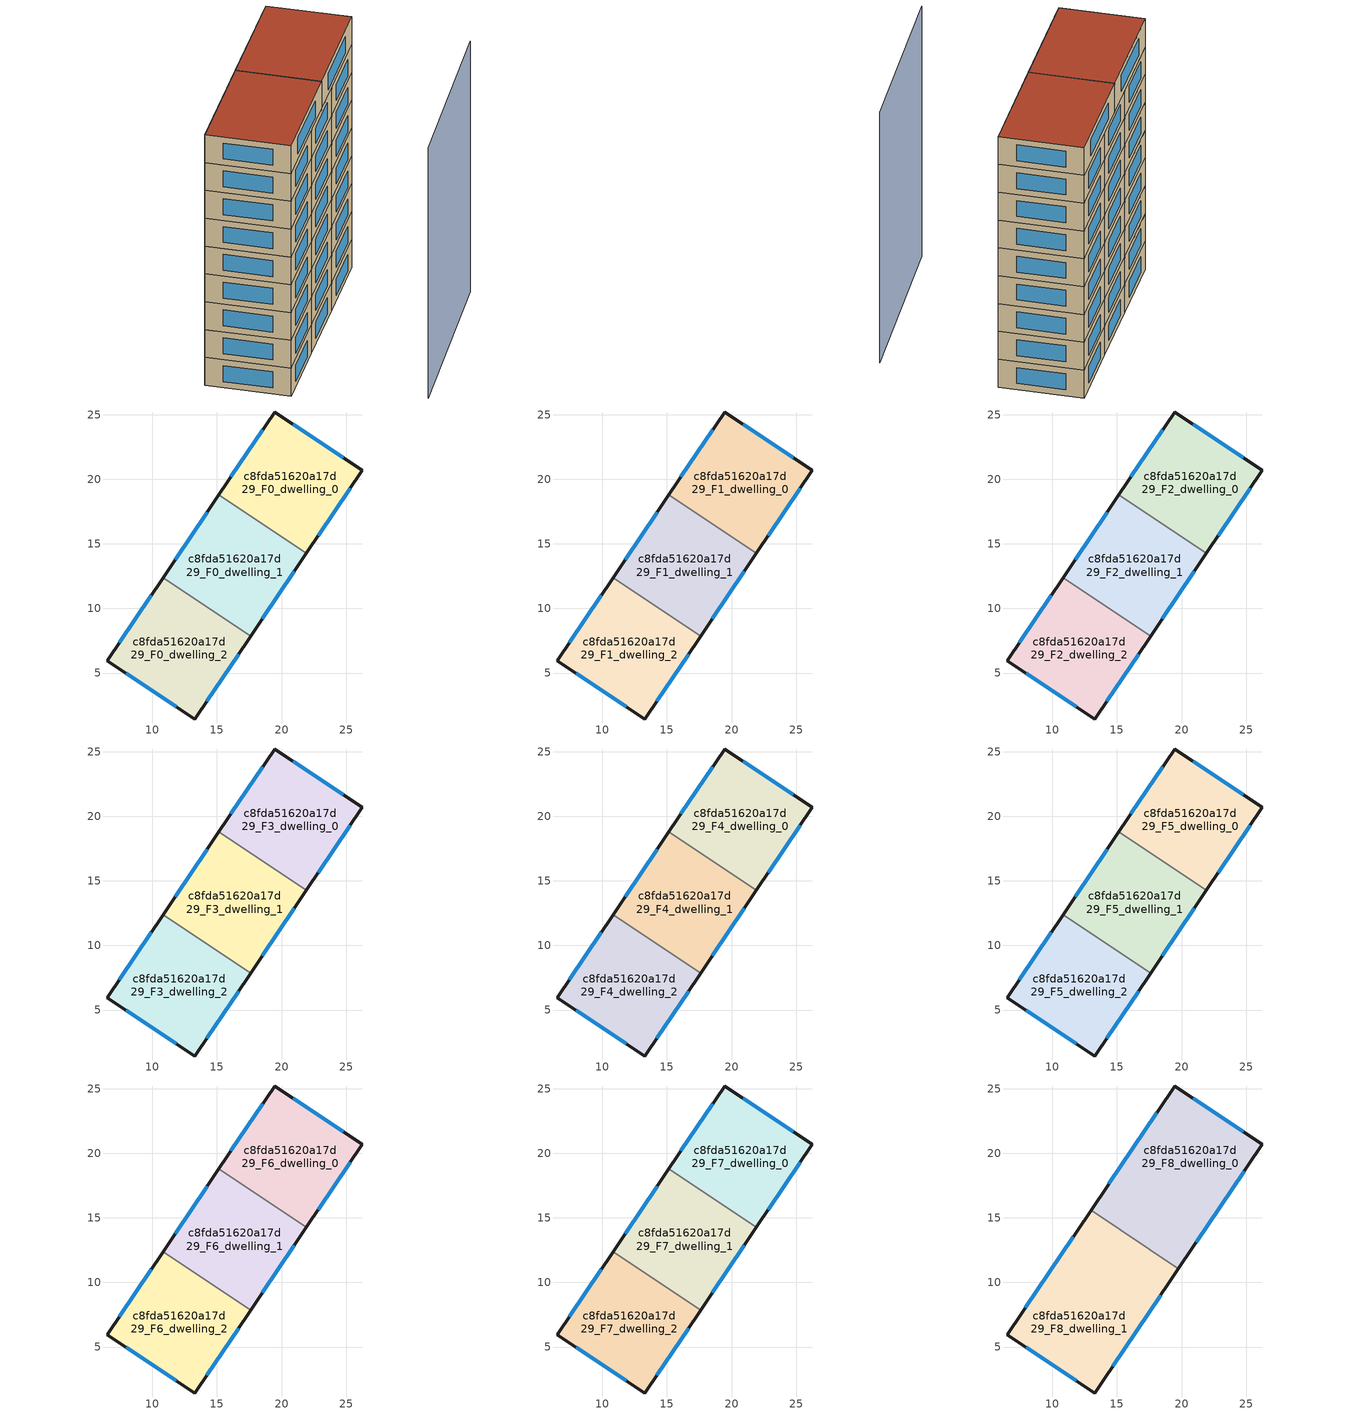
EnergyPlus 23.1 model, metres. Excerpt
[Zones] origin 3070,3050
c8fda51620a17d29_F0_dwelling_0
 floor ground (EU_floor_Construction): 26.25,20.69 21.92,14.26 15.16,18.81 19.47,25.21 z0
 wall outside (EU_wall_Construction): 21.92,14.26 26.25,20.69 19.47,25.21 15.16,18.81 z0:3
 wall to c8fda51620a17d29_F0_dwelling_1 (EU_wall_Construction): 15.16,18.81 21.92,14.26 z0:3
 window (EU_Window_Construction): 18.54,23.84 16.08,20.18 / 24.79,21.66 20.92,24.24 / 22.85,15.64 25.32,19.31 z0.64:2.36
c8fda51620a17d29_F0_dwelling_1
 floor ground (EU_floor_Construction): 21.92,14.26 17.6,7.84 10.84,12.39 15.16,18.81 z0
 wall outside (EU_wall_Construction): 17.6,7.84 21.92,14.26 / 15.16,18.81 10.84,12.39 z0:3
 wall to c8fda51620a17d29_F0_dwelling_2 (EU_wall_Construction): 10.84,12.39 17.6,7.84 z0:3
 window (EU_Window_Construction): 18.52,9.22 20.99,12.88 / 14.23,17.43 11.77,13.76 z0.64:2.36
c8fda51620a17d29_F0_dwelling_2
 floor ground (EU_floor_Construction): 17.6,7.84 13.29,1.44 6.51,5.96 10.84,12.39 z0
 wall outside (EU_wall_Construction): 10.84,12.39 6.51,5.96 13.29,1.44 17.6,7.84 z0:3
 window (EU_Window_Construction): 14.21,2.81 16.68,6.47 / 7.96,4.99 11.84,2.41 / 9.91,11.01 7.44,7.34 z0.64:2.36
c8fda51620a17d29_F1_dwelling_0
 floor to c8fda51620a17d29_F0_dwelling_0 (EU_floor_Construction): 26.25,20.69 21.92,14.26 15.16,18.81 19.47,25.21 z3
 wall outside (EU_wall_Construction): 21.92,14.26 26.25,20.69 19.47,25.21 15.16,18.81 z3:6
 wall to c8fda51620a17d29_F1_dwelling_1 (EU_wall_Construction): 15.16,18.81 21.92,14.26 z3:6
 window (EU_Window_Construction): 18.54,23.84 16.08,20.18 / 24.79,21.66 20.92,24.24 / 22.85,15.64 25.32,19.31 z3.64:5.36
c8fda51620a17d29_F1_dwelling_1
 floor to c8fda51620a17d29_F0_dwelling_1 (EU_floor_Construction): 21.92,14.26 17.6,7.84 10.84,12.39 15.16,18.81 z3
 wall outside (EU_wall_Construction): 17.6,7.84 21.92,14.26 / 15.16,18.81 10.84,12.39 z3:6
 wall to c8fda51620a17d29_F1_dwelling_2 (EU_wall_Construction): 10.84,12.39 17.6,7.84 z3:6
 window (EU_Window_Construction): 18.52,9.22 20.99,12.88 / 14.23,17.43 11.77,13.76 z3.64:5.36
c8fda51620a17d29_F1_dwelling_2
 floor to c8fda51620a17d29_F0_dwelling_2 (EU_floor_Construction): 17.6,7.84 13.29,1.44 6.51,5.96 10.84,12.39 z3
 wall outside (EU_wall_Construction): 10.84,12.39 6.51,5.96 13.29,1.44 17.6,7.84 z3:6
 window (EU_Window_Construction): 14.21,2.81 16.68,6.47 / 7.96,4.99 11.84,2.41 / 9.91,11.01 7.44,7.34 z3.64:5.36
c8fda51620a17d29_F2_dwelling_0
 floor to c8fda51620a17d29_F1_dwelling_0 (EU_floor_Construction): 26.25,20.69 21.92,14.26 15.16,18.81 19.47,25.21 z6
 wall outside (EU_wall_Construction): 21.92,14.26 26.25,20.69 19.47,25.21 15.16,18.81 z6:9
 wall to c8fda51620a17d29_F2_dwelling_1 (EU_wall_Construction): 15.16,18.81 21.92,14.26 z6:9
 window (EU_Window_Construction): 18.54,23.84 16.08,20.18 / 24.79,21.66 20.92,24.24 / 22.85,15.64 25.32,19.31 z6.64:8.36
c8fda51620a17d29_F2_dwelling_1
 floor to c8fda51620a17d29_F1_dwelling_1 (EU_floor_Construction): 21.92,14.26 17.6,7.84 10.84,12.39 15.16,18.81 z6
 wall outside (EU_wall_Construction): 17.6,7.84 21.92,14.26 / 15.16,18.81 10.84,12.39 z6:9
 wall to c8fda51620a17d29_F2_dwelling_2 (EU_wall_Construction): 10.84,12.39 17.6,7.84 z6:9
 window (EU_Window_Construction): 18.52,9.22 20.99,12.88 / 14.23,17.43 11.77,13.76 z6.64:8.36
c8fda51620a17d29_F2_dwelling_2
 floor to c8fda51620a17d29_F1_dwelling_2 (EU_floor_Construction): 17.6,7.84 13.29,1.44 6.51,5.96 10.84,12.39 z6
 wall outside (EU_wall_Construction): 10.84,12.39 6.51,5.96 13.29,1.44 17.6,7.84 z6:9
 window (EU_Window_Construction): 14.21,2.81 16.68,6.47 / 7.96,4.99 11.84,2.41 / 9.91,11.01 7.44,7.34 z6.64:8.36
c8fda51620a17d29_F3_dwelling_0
 floor to c8fda51620a17d29_F2_dwelling_0 (EU_floor_Construction): 26.25,20.69 21.92,14.26 15.16,18.81 19.47,25.21 z9
 wall outside (EU_wall_Construction): 21.92,14.26 26.25,20.69 19.47,25.21 15.16,18.81 z9:12
 wall to c8fda51620a17d29_F3_dwelling_1 (EU_wall_Construction): 15.16,18.81 21.92,14.26 z9:12
 window (EU_Window_Construction): 18.54,23.84 16.08,20.18 / 24.79,21.66 20.92,24.24 / 22.85,15.64 25.32,19.31 z9.64:11.36
c8fda51620a17d29_F3_dwelling_1
 floor to c8fda51620a17d29_F2_dwelling_1 (EU_floor_Construction): 21.92,14.26 17.6,7.84 10.84,12.39 15.16,18.81 z9
 wall outside (EU_wall_Construction): 17.6,7.84 21.92,14.26 / 15.16,18.81 10.84,12.39 z9:12
 wall to c8fda51620a17d29_F3_dwelling_2 (EU_wall_Construction): 10.84,12.39 17.6,7.84 z9:12
 window (EU_Window_Construction): 18.52,9.22 20.99,12.88 / 14.23,17.43 11.77,13.76 z9.64:11.36
c8fda51620a17d29_F3_dwelling_2
 floor to c8fda51620a17d29_F2_dwelling_2 (EU_floor_Construction): 17.6,7.84 13.29,1.44 6.51,5.96 10.84,12.39 z9
 wall outside (EU_wall_Construction): 10.84,12.39 6.51,5.96 13.29,1.44 17.6,7.84 z9:12
 window (EU_Window_Construction): 14.21,2.81 16.68,6.47 / 7.96,4.99 11.84,2.41 / 9.91,11.01 7.44,7.34 z9.64:11.36
c8fda51620a17d29_F4_dwelling_0
 floor to c8fda51620a17d29_F3_dwelling_0 (EU_floor_Construction): 26.25,20.69 21.92,14.26 15.16,18.81 19.47,25.21 z12
 wall outside (EU_wall_Construction): 21.92,14.26 26.25,20.69 19.47,25.21 15.16,18.81 z12:15
 wall to c8fda51620a17d29_F4_dwelling_1 (EU_wall_Construction): 15.16,18.81 21.92,14.26 z12:15
 window (EU_Window_Construction): 18.54,23.84 16.08,20.18 / 24.79,21.66 20.92,24.24 / 22.85,15.64 25.32,19.31 z12.64:14.36
c8fda51620a17d29_F4_dwelling_1
 floor to c8fda51620a17d29_F3_dwelling_1 (EU_floor_Construction): 21.92,14.26 17.6,7.84 10.84,12.39 15.16,18.81 z12
 wall outside (EU_wall_Construction): 17.6,7.84 21.92,14.26 / 15.16,18.81 10.84,12.39 z12:15
 wall to c8fda51620a17d29_F4_dwelling_2 (EU_wall_Construction): 10.84,12.39 17.6,7.84 z12:15
 window (EU_Window_Construction): 18.52,9.22 20.99,12.88 / 14.23,17.43 11.77,13.76 z12.64:14.36
c8fda51620a17d29_F4_dwelling_2
 floor to c8fda51620a17d29_F3_dwelling_2 (EU_floor_Construction): 17.6,7.84 13.29,1.44 6.51,5.96 10.84,12.39 z12
 wall outside (EU_wall_Construction): 10.84,12.39 6.51,5.96 13.29,1.44 17.6,7.84 z12:15
 window (EU_Window_Construction): 14.21,2.81 16.68,6.47 / 7.96,4.99 11.84,2.41 / 9.91,11.01 7.44,7.34 z12.64:14.36
c8fda51620a17d29_F5_dwelling_0
 floor to c8fda51620a17d29_F4_dwelling_0 (EU_floor_Construction): 26.25,20.69 21.92,14.26 15.16,18.81 19.47,25.21 z15
 wall outside (EU_wall_Construction): 21.92,14.26 26.25,20.69 19.47,25.21 15.16,18.81 z15:18
 wall to c8fda51620a17d29_F5_dwelling_1 (EU_wall_Construction): 15.16,18.81 21.92,14.26 z15:18
 window (EU_Window_Construction): 18.54,23.84 16.08,20.18 / 24.79,21.66 20.92,24.24 / 22.85,15.64 25.32,19.31 z15.64:17.36
c8fda51620a17d29_F5_dwelling_1
 floor to c8fda51620a17d29_F4_dwelling_1 (EU_floor_Construction): 21.92,14.26 17.6,7.84 10.84,12.39 15.16,18.81 z15
 wall outside (EU_wall_Construction): 17.6,7.84 21.92,14.26 / 15.16,18.81 10.84,12.39 z15:18
 wall to c8fda51620a17d29_F5_dwelling_2 (EU_wall_Construction): 10.84,12.39 17.6,7.84 z15:18
 window (EU_Window_Construction): 18.52,9.22 20.99,12.88 / 14.23,17.43 11.77,13.76 z15.64:17.36
c8fda51620a17d29_F5_dwelling_2
 floor to c8fda51620a17d29_F4_dwelling_2 (EU_floor_Construction): 17.6,7.84 13.29,1.44 6.51,5.96 10.84,12.39 z15
 wall outside (EU_wall_Construction): 10.84,12.39 6.51,5.96 13.29,1.44 17.6,7.84 z15:18
 window (EU_Window_Construction): 14.21,2.81 16.68,6.47 / 7.96,4.99 11.84,2.41 / 9.91,11.01 7.44,7.34 z15.64:17.36
c8fda51620a17d29_F6_dwelling_0
 floor to c8fda51620a17d29_F5_dwelling_0 (EU_floor_Construction): 26.25,20.69 21.92,14.26 15.16,18.81 19.47,25.21 z18
 wall outside (EU_wall_Construction): 21.92,14.26 26.25,20.69 19.47,25.21 15.16,18.81 z18:21
 wall to c8fda51620a17d29_F6_dwelling_1 (EU_wall_Construction): 15.16,18.81 21.92,14.26 z18:21
 window (EU_Window_Construction): 18.54,23.84 16.08,20.18 / 24.79,21.66 20.92,24.24 / 22.85,15.64 25.32,19.31 z18.64:20.36
c8fda51620a17d29_F6_dwelling_1
 floor to c8fda51620a17d29_F5_dwelling_1 (EU_floor_Construction): 21.92,14.26 17.6,7.84 10.84,12.39 15.16,18.81 z18
 wall outside (EU_wall_Construction): 17.6,7.84 21.92,14.26 / 15.16,18.81 10.84,12.39 z18:21
 wall to c8fda51620a17d29_F6_dwelling_2 (EU_wall_Construction): 10.84,12.39 17.6,7.84 z18:21
 window (EU_Window_Construction): 18.52,9.22 20.99,12.88 / 14.23,17.43 11.77,13.76 z18.64:20.36
c8fda51620a17d29_F6_dwelling_2
 floor to c8fda51620a17d29_F5_dwelling_2 (EU_floor_Construction): 17.6,7.84 13.29,1.44 6.51,5.96 10.84,12.39 z18
 wall outside (EU_wall_Construction): 10.84,12.39 6.51,5.96 13.29,1.44 17.6,7.84 z18:21
 window (EU_Window_Construction): 14.21,2.81 16.68,6.47 / 7.96,4.99 11.84,2.41 / 9.91,11.01 7.44,7.34 z18.64:20.36
c8fda51620a17d29_F7_dwelling_0
 floor to c8fda51620a17d29_F6_dwelling_0 (EU_floor_Construction): 26.25,20.69 21.92,14.26 15.16,18.81 19.47,25.21 z21
 wall outside (EU_wall_Construction): 21.92,14.26 26.25,20.69 19.47,25.21 15.16,18.81 z21:24
 wall to c8fda51620a17d29_F7_dwelling_1 (EU_wall_Construction): 15.16,18.81 21.92,14.26 z21:24
 window (EU_Window_Construction): 18.54,23.84 16.08,20.18 / 24.79,21.66 20.92,24.24 / 22.85,15.64 25.32,19.31 z21.64:23.36
c8fda51620a17d29_F7_dwelling_1
 floor to c8fda51620a17d29_F6_dwelling_1 (EU_floor_Construction): 21.92,14.26 17.6,7.84 10.84,12.39 15.16,18.81 z21
 wall outside (EU_wall_Construction): 17.6,7.84 21.92,14.26 / 15.16,18.81 10.84,12.39 z21:24
 wall to c8fda51620a17d29_F7_dwelling_2 (EU_wall_Construction): 10.84,12.39 17.6,7.84 z21:24
 window (EU_Window_Construction): 18.52,9.22 20.99,12.88 / 14.23,17.43 11.77,13.76 z21.64:23.36
c8fda51620a17d29_F7_dwelling_2
 floor to c8fda51620a17d29_F6_dwelling_2 (EU_floor_Construction): 17.6,7.84 13.29,1.44 6.51,5.96 10.84,12.39 z21
 wall outside (EU_wall_Construction): 10.84,12.39 6.51,5.96 13.29,1.44 17.6,7.84 z21:24
 window (EU_Window_Construction): 14.21,2.81 16.68,6.47 / 7.96,4.99 11.84,2.41 / 9.91,11.01 7.44,7.34 z21.64:23.36
c8fda51620a17d29_F8_dwelling_0
 floor to c8fda51620a17d29_F7_dwelling_0 (EU_floor_Construction): 26.25,20.69 21.92,14.26 15.16,18.81 19.47,25.21 z24
 floor to c8fda51620a17d29_F7_dwelling_1 (EU_floor_Construction): 21.92,14.26 19.76,11.05 13,15.6 15.16,18.81 z24
 wall outside (EU_wall_Construction): 19.76,11.05 26.25,20.69 19.47,25.21 13,15.6 z24:27
 wall to c8fda51620a17d29_F8_dwelling_1 (EU_wall_Construction): 13,15.6 19.76,11.05 z24:27
 window (EU_Window_Construction): 18.08,23.15 14.38,17.66 / 24.79,21.66 20.92,24.24 / 21.15,13.11 24.86,18.62 z24.64:26.36
 roof outside (EU_roof_Construction): 19.76,11.05 26.25,20.69 19.47,25.21 13,15.6 z27
c8fda51620a17d29_F8_dwelling_1
 floor to c8fda51620a17d29_F7_dwelling_1 (EU_floor_Construction): 19.76,11.05 17.6,7.84 10.84,12.39 13,15.6 z24
 floor to c8fda51620a17d29_F7_dwelling_2 (EU_floor_Construction): 17.6,7.84 13.29,1.44 6.51,5.96 10.84,12.39 z24
 wall outside (EU_wall_Construction): 13,15.6 6.51,5.96 13.29,1.44 19.76,11.05 z24:27
 window (EU_Window_Construction): 14.68,3.5 18.37,8.99 / 7.96,4.99 11.84,2.41 / 11.61,13.53 7.9,8.02 z24.64:26.36
 roof outside (EU_roof_Construction): 13.29,1.44 19.76,11.05 13,15.6 6.51,5.96 z27
shading: 25,-3.18 34.97,12.98 z0:27
[Building]
EU S2 Campaign: North Axis=0; Terrain=City; Solar Distribution=FullExterior
[Site:Location]
Yerevan-Zvartnots.Intl.AP: Latitude=40.15; Longitude=44.383; Time Zone=4; Elevation=854
[SizingPeriod:WeatherFileDays]
AnnualSizingPeriod: Begin Month=1; Begin Day of Month=1; End Month=12; End Day of Month=31; Day of Week for Start Day=Monday; Use Weather File Daylight Saving Period=No; Use Weather File Rain and Snow Indicators=No
[MATERIAL]
EU_InternalMass_Material: Roughness=MediumRough; Thickness=0.1; Conductivity=1; Density=1800; Specific Heat=900; Thermal Absorptance=0.9; Solar Absorptance=0.7; Visible Absorptance=0.7
[MATERIAL:NOMASS] Roughness=MediumRough; Thermal Absorptance=0.9; Solar Absorptance=0.7; Visible Absorptance=0.7
Name | Thermal Resistance
EU_wall_NoMass | 1.05043
EU_roof_NoMass | 1.45357
EU_floor_NoMass | 0.478065
[WINDOWMATERIAL:SIMPLEGLAZINGSYSTEM]
EU_Window_SimpleGlazing: UFactor=2.5566; Solar Heat Gain Coefficient=0.75; Visible Transmittance=0.75
[CONSTRUCTION]
EU_wall_Construction: EU_wall_NoMass
EU_roof_Construction: EU_roof_NoMass
EU_floor_Construction: EU_floor_NoMass
EU_Window_Construction: EU_Window_SimpleGlazing
EU_InternalMass_Construction: EU_InternalMass_Material
[ZONE] Type=1; Multiplier=1; Ceiling Height=autocalculate; Floor Area=autocalculate; Part of Total Floor Area=Yes
Name | Volume
c8fda51620a17d29_F0_dwelling_0; c8fda51620a17d29_F1_dwelling_0; c8fda51620a17d29_F2_dwelling_0; c8fda51620a17d29_F3_dwelling_0; c8fda51620a17d29_F4_dwelling_0; c8fda51620a17d29_F5_dwelling_0; c8fda51620a17d29_F6_dwelling_0; c8fda51620a17d29_F7_dwelling_0 | 189.043
c8fda51620a17d29_F8_dwelling_0 | 283.591
c8fda51620a17d29_F0_dwelling_1; c8fda51620a17d29_F1_dwelling_1; c8fda51620a17d29_F2_dwelling_1; c8fda51620a17d29_F3_dwelling_1; c8fda51620a17d29_F4_dwelling_1; c8fda51620a17d29_F5_dwelling_1; c8fda51620a17d29_F6_dwelling_1; c8fda51620a17d29_F7_dwelling_1 | 189.059
c8fda51620a17d29_F8_dwelling_1 | 283.557
c8fda51620a17d29_F0_dwelling_2; c8fda51620a17d29_F1_dwelling_2; c8fda51620a17d29_F2_dwelling_2; c8fda51620a17d29_F3_dwelling_2; c8fda51620a17d29_F4_dwelling_2; c8fda51620a17d29_F5_dwelling_2; c8fda51620a17d29_F6_dwelling_2; c8fda51620a17d29_F7_dwelling_2 | 189.044
[INTERNALMASS] Construction=EU_InternalMass_Construction
Name | Zone or ZoneList | Surface Area
c8fda51620a17d29_F0_dwelling_0_EU_InternalMass | c8fda51620a17d29_F0_dwelling_0 | 63.0144
c8fda51620a17d29_F0_dwelling_1_EU_InternalMass | c8fda51620a17d29_F0_dwelling_1 | 63.0196
c8fda51620a17d29_F0_dwelling_2_EU_InternalMass | c8fda51620a17d29_F0_dwelling_2 | 63.0144
c8fda51620a17d29_F1_dwelling_0_EU_InternalMass | c8fda51620a17d29_F1_dwelling_0 | 63.0144
c8fda51620a17d29_F1_dwelling_1_EU_InternalMass | c8fda51620a17d29_F1_dwelling_1 | 63.0196
c8fda51620a17d29_F1_dwelling_2_EU_InternalMass | c8fda51620a17d29_F1_dwelling_2 | 63.0144
c8fda51620a17d29_F2_dwelling_0_EU_InternalMass | c8fda51620a17d29_F2_dwelling_0 | 63.0144
c8fda51620a17d29_F2_dwelling_1_EU_InternalMass | c8fda51620a17d29_F2_dwelling_1 | 63.0196
c8fda51620a17d29_F2_dwelling_2_EU_InternalMass | c8fda51620a17d29_F2_dwelling_2 | 63.0144
c8fda51620a17d29_F3_dwelling_0_EU_InternalMass | c8fda51620a17d29_F3_dwelling_0 | 63.0144
c8fda51620a17d29_F3_dwelling_1_EU_InternalMass | c8fda51620a17d29_F3_dwelling_1 | 63.0196
c8fda51620a17d29_F3_dwelling_2_EU_InternalMass | c8fda51620a17d29_F3_dwelling_2 | 63.0144
c8fda51620a17d29_F4_dwelling_0_EU_InternalMass | c8fda51620a17d29_F4_dwelling_0 | 63.0144
c8fda51620a17d29_F4_dwelling_1_EU_InternalMass | c8fda51620a17d29_F4_dwelling_1 | 63.0196
c8fda51620a17d29_F4_dwelling_2_EU_InternalMass | c8fda51620a17d29_F4_dwelling_2 | 63.0144
c8fda51620a17d29_F5_dwelling_0_EU_InternalMass | c8fda51620a17d29_F5_dwelling_0 | 63.0144
c8fda51620a17d29_F5_dwelling_1_EU_InternalMass | c8fda51620a17d29_F5_dwelling_1 | 63.0196
c8fda51620a17d29_F5_dwelling_2_EU_InternalMass | c8fda51620a17d29_F5_dwelling_2 | 63.0144
c8fda51620a17d29_F6_dwelling_0_EU_InternalMass | c8fda51620a17d29_F6_dwelling_0 | 63.0144
c8fda51620a17d29_F6_dwelling_1_EU_InternalMass | c8fda51620a17d29_F6_dwelling_1 | 63.0196
c8fda51620a17d29_F6_dwelling_2_EU_InternalMass | c8fda51620a17d29_F6_dwelling_2 | 63.0144
c8fda51620a17d29_F7_dwelling_0_EU_InternalMass | c8fda51620a17d29_F7_dwelling_0 | 63.0144
c8fda51620a17d29_F7_dwelling_1_EU_InternalMass | c8fda51620a17d29_F7_dwelling_1 | 63.0196
c8fda51620a17d29_F7_dwelling_2_EU_InternalMass | c8fda51620a17d29_F7_dwelling_2 | 63.0144
c8fda51620a17d29_F8_dwelling_0_EU_InternalMass | c8fda51620a17d29_F8_dwelling_0 | 94.5301
c8fda51620a17d29_F8_dwelling_1_EU_InternalMass | c8fda51620a17d29_F8_dwelling_1 | 94.5188
[OTHEREQUIPMENT] Fuel Type=Electricity; Design Level Calculation Method=Watts/Area; Power per Zone Floor Area=1; Fraction Latent=0; Fraction Radiant=0; Fraction Lost=0; Carbon Dioxide Generation Rate=0; EndUse Subcategory=EU_Step8_InternalGains
Name | Zone or ZoneList or Space or SpaceList | Schedule
EU_Step8_InternalGain_c8fda51620a17d29_F0_dwelling_0_f000 | c8fda51620a17d29_F0_dwelling_0 | EU_Step8_GainSchedule_c8fda51620a17d29_F0_dwelling_0_f000
EU_Step8_InternalGain_c8fda51620a17d29_F0_dwelling_1_f000 | c8fda51620a17d29_F0_dwelling_1 | EU_Step8_GainSchedule_c8fda51620a17d29_F0_dwelling_1_f000
EU_Step8_InternalGain_c8fda51620a17d29_F0_dwelling_2_f000 | c8fda51620a17d29_F0_dwelling_2 | EU_Step8_GainSchedule_c8fda51620a17d29_F0_dwelling_2_f000
EU_Step8_InternalGain_c8fda51620a17d29_F1_dwelling_0_f000 | c8fda51620a17d29_F1_dwelling_0 | EU_Step8_GainSchedule_c8fda51620a17d29_F1_dwelling_0_f000
EU_Step8_InternalGain_c8fda51620a17d29_F1_dwelling_1_f000 | c8fda51620a17d29_F1_dwelling_1 | EU_Step8_GainSchedule_c8fda51620a17d29_F1_dwelling_1_f000
EU_Step8_InternalGain_c8fda51620a17d29_F1_dwelling_2_f000 | c8fda51620a17d29_F1_dwelling_2 | EU_Step8_GainSchedule_c8fda51620a17d29_F1_dwelling_2_f000
EU_Step8_InternalGain_c8fda51620a17d29_F2_dwelling_0_f000 | c8fda51620a17d29_F2_dwelling_0 | EU_Step8_GainSchedule_c8fda51620a17d29_F2_dwelling_0_f000
EU_Step8_InternalGain_c8fda51620a17d29_F2_dwelling_1_f000 | c8fda51620a17d29_F2_dwelling_1 | EU_Step8_GainSchedule_c8fda51620a17d29_F2_dwelling_1_f000
EU_Step8_InternalGain_c8fda51620a17d29_F2_dwelling_2_f000 | c8fda51620a17d29_F2_dwelling_2 | EU_Step8_GainSchedule_c8fda51620a17d29_F2_dwelling_2_f000
EU_Step8_InternalGain_c8fda51620a17d29_F3_dwelling_0_f000 | c8fda51620a17d29_F3_dwelling_0 | EU_Step8_GainSchedule_c8fda51620a17d29_F3_dwelling_0_f000
EU_Step8_InternalGain_c8fda51620a17d29_F3_dwelling_1_f000 | c8fda51620a17d29_F3_dwelling_1 | EU_Step8_GainSchedule_c8fda51620a17d29_F3_dwelling_1_f000
EU_Step8_InternalGain_c8fda51620a17d29_F3_dwelling_2_f000 | c8fda51620a17d29_F3_dwelling_2 | EU_Step8_GainSchedule_c8fda51620a17d29_F3_dwelling_2_f000
EU_Step8_InternalGain_c8fda51620a17d29_F4_dwelling_0_f000 | c8fda51620a17d29_F4_dwelling_0 | EU_Step8_GainSchedule_c8fda51620a17d29_F4_dwelling_0_f000
EU_Step8_InternalGain_c8fda51620a17d29_F4_dwelling_1_f000 | c8fda51620a17d29_F4_dwelling_1 | EU_Step8_GainSchedule_c8fda51620a17d29_F4_dwelling_1_f000
EU_Step8_InternalGain_c8fda51620a17d29_F4_dwelling_2_f000 | c8fda51620a17d29_F4_dwelling_2 | EU_Step8_GainSchedule_c8fda51620a17d29_F4_dwelling_2_f000
EU_Step8_InternalGain_c8fda51620a17d29_F5_dwelling_0_f000 | c8fda51620a17d29_F5_dwelling_0 | EU_Step8_GainSchedule_c8fda51620a17d29_F5_dwelling_0_f000
EU_Step8_InternalGain_c8fda51620a17d29_F5_dwelling_1_f000 | c8fda51620a17d29_F5_dwelling_1 | EU_Step8_GainSchedule_c8fda51620a17d29_F5_dwelling_1_f000
EU_Step8_InternalGain_c8fda51620a17d29_F5_dwelling_2_f000 | c8fda51620a17d29_F5_dwelling_2 | EU_Step8_GainSchedule_c8fda51620a17d29_F5_dwelling_2_f000
EU_Step8_InternalGain_c8fda51620a17d29_F6_dwelling_0_f000 | c8fda51620a17d29_F6_dwelling_0 | EU_Step8_GainSchedule_c8fda51620a17d29_F6_dwelling_0_f000
EU_Step8_InternalGain_c8fda51620a17d29_F6_dwelling_1_f000 | c8fda51620a17d29_F6_dwelling_1 | EU_Step8_GainSchedule_c8fda51620a17d29_F6_dwelling_1_f000
EU_Step8_InternalGain_c8fda51620a17d29_F6_dwelling_2_f000 | c8fda51620a17d29_F6_dwelling_2 | EU_Step8_GainSchedule_c8fda51620a17d29_F6_dwelling_2_f000
EU_Step8_InternalGain_c8fda51620a17d29_F7_dwelling_0_f000 | c8fda51620a17d29_F7_dwelling_0 | EU_Step8_GainSchedule_c8fda51620a17d29_F7_dwelling_0_f000
EU_Step8_InternalGain_c8fda51620a17d29_F7_dwelling_1_f000 | c8fda51620a17d29_F7_dwelling_1 | EU_Step8_GainSchedule_c8fda51620a17d29_F7_dwelling_1_f000
EU_Step8_InternalGain_c8fda51620a17d29_F7_dwelling_2_f000 | c8fda51620a17d29_F7_dwelling_2 | EU_Step8_GainSchedule_c8fda51620a17d29_F7_dwelling_2_f000
EU_Step8_InternalGain_c8fda51620a17d29_F8_dwelling_0_f000 | c8fda51620a17d29_F8_dwelling_0 | EU_Step8_GainSchedule_c8fda51620a17d29_F8_dwelling_0_f000
EU_Step8_InternalGain_c8fda51620a17d29_F8_dwelling_1_f000 | c8fda51620a17d29_F8_dwelling_1 | EU_Step8_GainSchedule_c8fda51620a17d29_F8_dwelling_1_f000
[ZONEVENTILATION:DESIGNFLOWRATE] Schedule=EU_AlwaysOn; Design Flow Rate Calculation Method=AirChanges/Hour; Air Changes per Hour=0.557805; Ventilation Type=Natural; Fan Pressure Rise=0; Fan Total Efficiency=1; Constant Term Coefficient=1; Temperature Term Coefficient=0; Velocity Term Coefficient=0; Velocity Squared Term Coefficient=0; Minimum Indoor Temperature=-100; Maximum Indoor Temperature=100; Delta Temperature=-100; Minimum Outdoor Temperature=-100; Maximum Outdoor Temperature=100; Maximum Wind Speed=40
Name | Zone or ZoneList or Space or SpaceList
EU_ConstantAir_c8fda51620a17d29_F0_dwelling_0 | c8fda51620a17d29_F0_dwelling_0
EU_ConstantAir_c8fda51620a17d29_F0_dwelling_1 | c8fda51620a17d29_F0_dwelling_1
EU_ConstantAir_c8fda51620a17d29_F0_dwelling_2 | c8fda51620a17d29_F0_dwelling_2
EU_ConstantAir_c8fda51620a17d29_F1_dwelling_0 | c8fda51620a17d29_F1_dwelling_0
EU_ConstantAir_c8fda51620a17d29_F1_dwelling_1 | c8fda51620a17d29_F1_dwelling_1
EU_ConstantAir_c8fda51620a17d29_F1_dwelling_2 | c8fda51620a17d29_F1_dwelling_2
EU_ConstantAir_c8fda51620a17d29_F2_dwelling_0 | c8fda51620a17d29_F2_dwelling_0
EU_ConstantAir_c8fda51620a17d29_F2_dwelling_1 | c8fda51620a17d29_F2_dwelling_1
EU_ConstantAir_c8fda51620a17d29_F2_dwelling_2 | c8fda51620a17d29_F2_dwelling_2
EU_ConstantAir_c8fda51620a17d29_F3_dwelling_0 | c8fda51620a17d29_F3_dwelling_0
EU_ConstantAir_c8fda51620a17d29_F3_dwelling_1 | c8fda51620a17d29_F3_dwelling_1
EU_ConstantAir_c8fda51620a17d29_F3_dwelling_2 | c8fda51620a17d29_F3_dwelling_2
EU_ConstantAir_c8fda51620a17d29_F4_dwelling_0 | c8fda51620a17d29_F4_dwelling_0
EU_ConstantAir_c8fda51620a17d29_F4_dwelling_1 | c8fda51620a17d29_F4_dwelling_1
EU_ConstantAir_c8fda51620a17d29_F4_dwelling_2 | c8fda51620a17d29_F4_dwelling_2
EU_ConstantAir_c8fda51620a17d29_F5_dwelling_0 | c8fda51620a17d29_F5_dwelling_0
EU_ConstantAir_c8fda51620a17d29_F5_dwelling_1 | c8fda51620a17d29_F5_dwelling_1
EU_ConstantAir_c8fda51620a17d29_F5_dwelling_2 | c8fda51620a17d29_F5_dwelling_2
EU_ConstantAir_c8fda51620a17d29_F6_dwelling_0 | c8fda51620a17d29_F6_dwelling_0
EU_ConstantAir_c8fda51620a17d29_F6_dwelling_1 | c8fda51620a17d29_F6_dwelling_1
EU_ConstantAir_c8fda51620a17d29_F6_dwelling_2 | c8fda51620a17d29_F6_dwelling_2
EU_ConstantAir_c8fda51620a17d29_F7_dwelling_0 | c8fda51620a17d29_F7_dwelling_0
EU_ConstantAir_c8fda51620a17d29_F7_dwelling_1 | c8fda51620a17d29_F7_dwelling_1
EU_ConstantAir_c8fda51620a17d29_F7_dwelling_2 | c8fda51620a17d29_F7_dwelling_2
EU_ConstantAir_c8fda51620a17d29_F8_dwelling_0 | c8fda51620a17d29_F8_dwelling_0
EU_ConstantAir_c8fda51620a17d29_F8_dwelling_1 | c8fda51620a17d29_F8_dwelling_1
[HVACTEMPLATE:THERMOSTAT] Constant Heating Setpoint=20; Constant Cooling Setpoint=50
EU_HeatOnly_c8fda51620a17d29_F0_dwelling_0; EU_HeatOnly_c8fda51620a17d29_F0_dwelling_1; EU_HeatOnly_c8fda51620a17d29_F0_dwelling_2; EU_HeatOnly_c8fda51620a17d29_F1_dwelling_0; EU_HeatOnly_c8fda51620a17d29_F1_dwelling_1; EU_HeatOnly_c8fda51620a17d29_F1_dwelling_2; EU_HeatOnly_c8fda51620a17d29_F2_dwelling_0; EU_HeatOnly_c8fda51620a17d29_F2_dwelling_1; EU_HeatOnly_c8fda51620a17d29_F2_dwelling_2; EU_HeatOnly_c8fda51620a17d29_F3_dwelling_0; EU_HeatOnly_c8fda51620a17d29_F3_dwelling_1; EU_HeatOnly_c8fda51620a17d29_F3_dwelling_2; EU_HeatOnly_c8fda51620a17d29_F4_dwelling_0; EU_HeatOnly_c8fda51620a17d29_F4_dwelling_1; EU_HeatOnly_c8fda51620a17d29_F4_dwelling_2; EU_HeatOnly_c8fda51620a17d29_F5_dwelling_0; EU_HeatOnly_c8fda51620a17d29_F5_dwelling_1; EU_HeatOnly_c8fda51620a17d29_F5_dwelling_2; EU_HeatOnly_c8fda51620a17d29_F6_dwelling_0; EU_HeatOnly_c8fda51620a17d29_F6_dwelling_1; EU_HeatOnly_c8fda51620a17d29_F6_dwelling_2; EU_HeatOnly_c8fda51620a17d29_F7_dwelling_0; EU_HeatOnly_c8fda51620a17d29_F7_dwelling_1; EU_HeatOnly_c8fda51620a17d29_F7_dwelling_2; EU_HeatOnly_c8fda51620a17d29_F8_dwelling_0; EU_HeatOnly_c8fda51620a17d29_F8_dwelling_1
[HVACTEMPLATE:ZONE:IDEALLOADSAIRSYSTEM] System Availability Schedule=EU_AlwaysOn; Maximum Heating Supply Air Temperature=50; Minimum Cooling Supply Air Temperature=13; Maximum Heating Supply Air Humidity Ratio=0.0156; Minimum Cooling Supply Air Humidity Ratio=0.0077; Heating Limit=NoLimit; Cooling Limit=NoLimit; Heating Availability Schedule=EU_AlwaysOn; Cooling Availability Schedule=EU_CoolingOff; Dehumidification Control Type=ConstantSensibleHeatRatio; Cooling Sensible Heat Ratio=0.7; Dehumidification Setpoint=60; Humidification Control Type=None; Humidification Setpoint=30; Outdoor Air Method=None; Outdoor Air Flow Rate per Person=0.00944; Outdoor Air Flow Rate per Zone Floor Area=0; Outdoor Air Flow Rate per Zone=0; Demand Controlled Ventilation Type=None; Outdoor Air Economizer Type=NoEconomizer; Heat Recovery Type=None; Sensible Heat Recovery Effectiveness=0.7; Latent Heat Recovery Effectiveness=0.65
Name | Template Thermostat
c8fda51620a17d29_F0_dwelling_0 | EU_HeatOnly_c8fda51620a17d29_F0_dwelling_0
c8fda51620a17d29_F0_dwelling_1 | EU_HeatOnly_c8fda51620a17d29_F0_dwelling_1
c8fda51620a17d29_F0_dwelling_2 | EU_HeatOnly_c8fda51620a17d29_F0_dwelling_2
c8fda51620a17d29_F1_dwelling_0 | EU_HeatOnly_c8fda51620a17d29_F1_dwelling_0
c8fda51620a17d29_F1_dwelling_1 | EU_HeatOnly_c8fda51620a17d29_F1_dwelling_1
c8fda51620a17d29_F1_dwelling_2 | EU_HeatOnly_c8fda51620a17d29_F1_dwelling_2
c8fda51620a17d29_F2_dwelling_0 | EU_HeatOnly_c8fda51620a17d29_F2_dwelling_0
c8fda51620a17d29_F2_dwelling_1 | EU_HeatOnly_c8fda51620a17d29_F2_dwelling_1
c8fda51620a17d29_F2_dwelling_2 | EU_HeatOnly_c8fda51620a17d29_F2_dwelling_2
c8fda51620a17d29_F3_dwelling_0 | EU_HeatOnly_c8fda51620a17d29_F3_dwelling_0
c8fda51620a17d29_F3_dwelling_1 | EU_HeatOnly_c8fda51620a17d29_F3_dwelling_1
c8fda51620a17d29_F3_dwelling_2 | EU_HeatOnly_c8fda51620a17d29_F3_dwelling_2
c8fda51620a17d29_F4_dwelling_0 | EU_HeatOnly_c8fda51620a17d29_F4_dwelling_0
c8fda51620a17d29_F4_dwelling_1 | EU_HeatOnly_c8fda51620a17d29_F4_dwelling_1
c8fda51620a17d29_F4_dwelling_2 | EU_HeatOnly_c8fda51620a17d29_F4_dwelling_2
c8fda51620a17d29_F5_dwelling_0 | EU_HeatOnly_c8fda51620a17d29_F5_dwelling_0
c8fda51620a17d29_F5_dwelling_1 | EU_HeatOnly_c8fda51620a17d29_F5_dwelling_1
c8fda51620a17d29_F5_dwelling_2 | EU_HeatOnly_c8fda51620a17d29_F5_dwelling_2
c8fda51620a17d29_F6_dwelling_0 | EU_HeatOnly_c8fda51620a17d29_F6_dwelling_0
c8fda51620a17d29_F6_dwelling_1 | EU_HeatOnly_c8fda51620a17d29_F6_dwelling_1
c8fda51620a17d29_F6_dwelling_2 | EU_HeatOnly_c8fda51620a17d29_F6_dwelling_2
c8fda51620a17d29_F7_dwelling_0 | EU_HeatOnly_c8fda51620a17d29_F7_dwelling_0
c8fda51620a17d29_F7_dwelling_1 | EU_HeatOnly_c8fda51620a17d29_F7_dwelling_1
c8fda51620a17d29_F7_dwelling_2 | EU_HeatOnly_c8fda51620a17d29_F7_dwelling_2
c8fda51620a17d29_F8_dwelling_0 | EU_HeatOnly_c8fda51620a17d29_F8_dwelling_0
c8fda51620a17d29_F8_dwelling_1 | EU_HeatOnly_c8fda51620a17d29_F8_dwelling_1
[SIZING:ZONE] Zone Cooling Design Supply Air Temperature Input Method=SupplyAirTemperature; Zone Cooling Design Supply Air Temperature=13; Zone Heating Design Supply Air Temperature Input Method=SupplyAirTemperature; Zone Heating Design Supply Air Temperature=50; Zone Cooling Design Supply Air Humidity Ratio=0.008; Zone Heating Design Supply Air Humidity Ratio=0.008; Cooling Design Air Flow Method=DesignDay; Cooling Design Air Flow Rate=0; Cooling Minimum Air Flow per Zone Floor Area=0.000762; Cooling Minimum Air Flow=0; Cooling Minimum Air Flow Fraction=0.2; Heating Design Air Flow Method=DesignDay; Heating Design Air Flow Rate=0; Heating Maximum Air Flow per Zone Floor Area=0.002032; Heating Maximum Air Flow=0.141576; Heating Maximum Air Flow Fraction=0.3; Account for Dedicated Outdoor Air System=No; Dedicated Outdoor Air System Control Strategy=NeutralSupplyAir; Dedicated Outdoor Air Low Setpoint Temperature for Design=autosize; Dedicated Outdoor Air High Setpoint Temperature for Design=autosize; Zone Load Sizing Method=Sensible Load Only No Latent Load; Zone Latent Cooling Design Supply Air Humidity Ratio Input Method=HumidityRatioDifference; Zone Cooling Design Supply Air Humidity Ratio Difference=0.005; Zone Latent Heating Design Supply Air Humidity Ratio Input Method=HumidityRatioDifference; Zone Humidification Design Supply Air Humidity Ratio Difference=0.005
c8fda51620a17d29_F0_dwelling_0; c8fda51620a17d29_F0_dwelling_1; c8fda51620a17d29_F0_dwelling_2; c8fda51620a17d29_F1_dwelling_0; c8fda51620a17d29_F1_dwelling_1; c8fda51620a17d29_F1_dwelling_2; c8fda51620a17d29_F2_dwelling_0; c8fda51620a17d29_F2_dwelling_1; c8fda51620a17d29_F2_dwelling_2; c8fda51620a17d29_F3_dwelling_0; c8fda51620a17d29_F3_dwelling_1; c8fda51620a17d29_F3_dwelling_2; c8fda51620a17d29_F4_dwelling_0; c8fda51620a17d29_F4_dwelling_1; c8fda51620a17d29_F4_dwelling_2; c8fda51620a17d29_F5_dwelling_0; c8fda51620a17d29_F5_dwelling_1; c8fda51620a17d29_F5_dwelling_2; c8fda51620a17d29_F6_dwelling_0; c8fda51620a17d29_F6_dwelling_1; c8fda51620a17d29_F6_dwelling_2; c8fda51620a17d29_F7_dwelling_0; c8fda51620a17d29_F7_dwelling_1; c8fda51620a17d29_F7_dwelling_2; c8fda51620a17d29_F8_dwelling_0; c8fda51620a17d29_F8_dwelling_1
[SCHEDULE:CONSTANT]
Name | Hourly Value
EU_AlwaysOn | 1
EU_CoolingOff | 0
[SCHEDULE:FILE] Column Number=1; Rows to Skip at Top=0; Number of Hours of Data=8760; Column Separator=Comma; Interpolate to Timestep=No; Minutes per Item=60; Adjust Schedule for Daylight Savings=Yes
Name | File
EU_Step8_GainSchedule_c8fda51620a17d29_F0_dwelling_0_f000 | ../../schedules/c8fda51620a17d29/c8fda51620a17d29_F0_dwelling_0_f000_gain.csv
EU_Step8_GainSchedule_c8fda51620a17d29_F0_dwelling_1_f000 | ../../schedules/c8fda51620a17d29/c8fda51620a17d29_F0_dwelling_1_f000_gain.csv
EU_Step8_GainSchedule_c8fda51620a17d29_F0_dwelling_2_f000 | ../../schedules/c8fda51620a17d29/c8fda51620a17d29_F0_dwelling_2_f000_gain.csv
EU_Step8_GainSchedule_c8fda51620a17d29_F1_dwelling_0_f000 | ../../schedules/c8fda51620a17d29/c8fda51620a17d29_F1_dwelling_0_f000_gain.csv
EU_Step8_GainSchedule_c8fda51620a17d29_F1_dwelling_1_f000 | ../../schedules/c8fda51620a17d29/c8fda51620a17d29_F1_dwelling_1_f000_gain.csv
EU_Step8_GainSchedule_c8fda51620a17d29_F1_dwelling_2_f000 | ../../schedules/c8fda51620a17d29/c8fda51620a17d29_F1_dwelling_2_f000_gain.csv
EU_Step8_GainSchedule_c8fda51620a17d29_F2_dwelling_0_f000 | ../../schedules/c8fda51620a17d29/c8fda51620a17d29_F2_dwelling_0_f000_gain.csv
EU_Step8_GainSchedule_c8fda51620a17d29_F2_dwelling_1_f000 | ../../schedules/c8fda51620a17d29/c8fda51620a17d29_F2_dwelling_1_f000_gain.csv
EU_Step8_GainSchedule_c8fda51620a17d29_F2_dwelling_2_f000 | ../../schedules/c8fda51620a17d29/c8fda51620a17d29_F2_dwelling_2_f000_gain.csv
EU_Step8_GainSchedule_c8fda51620a17d29_F3_dwelling_0_f000 | ../../schedules/c8fda51620a17d29/c8fda51620a17d29_F3_dwelling_0_f000_gain.csv
EU_Step8_GainSchedule_c8fda51620a17d29_F3_dwelling_1_f000 | ../../schedules/c8fda51620a17d29/c8fda51620a17d29_F3_dwelling_1_f000_gain.csv
EU_Step8_GainSchedule_c8fda51620a17d29_F3_dwelling_2_f000 | ../../schedules/c8fda51620a17d29/c8fda51620a17d29_F3_dwelling_2_f000_gain.csv
EU_Step8_GainSchedule_c8fda51620a17d29_F4_dwelling_0_f000 | ../../schedules/c8fda51620a17d29/c8fda51620a17d29_F4_dwelling_0_f000_gain.csv
EU_Step8_GainSchedule_c8fda51620a17d29_F4_dwelling_1_f000 | ../../schedules/c8fda51620a17d29/c8fda51620a17d29_F4_dwelling_1_f000_gain.csv
EU_Step8_GainSchedule_c8fda51620a17d29_F4_dwelling_2_f000 | ../../schedules/c8fda51620a17d29/c8fda51620a17d29_F4_dwelling_2_f000_gain.csv
EU_Step8_GainSchedule_c8fda51620a17d29_F5_dwelling_0_f000 | ../../schedules/c8fda51620a17d29/c8fda51620a17d29_F5_dwelling_0_f000_gain.csv
EU_Step8_GainSchedule_c8fda51620a17d29_F5_dwelling_1_f000 | ../../schedules/c8fda51620a17d29/c8fda51620a17d29_F5_dwelling_1_f000_gain.csv
EU_Step8_GainSchedule_c8fda51620a17d29_F5_dwelling_2_f000 | ../../schedules/c8fda51620a17d29/c8fda51620a17d29_F5_dwelling_2_f000_gain.csv
EU_Step8_GainSchedule_c8fda51620a17d29_F6_dwelling_0_f000 | ../../schedules/c8fda51620a17d29/c8fda51620a17d29_F6_dwelling_0_f000_gain.csv
EU_Step8_GainSchedule_c8fda51620a17d29_F6_dwelling_1_f000 | ../../schedules/c8fda51620a17d29/c8fda51620a17d29_F6_dwelling_1_f000_gain.csv
EU_Step8_GainSchedule_c8fda51620a17d29_F6_dwelling_2_f000 | ../../schedules/c8fda51620a17d29/c8fda51620a17d29_F6_dwelling_2_f000_gain.csv
EU_Step8_GainSchedule_c8fda51620a17d29_F7_dwelling_0_f000 | ../../schedules/c8fda51620a17d29/c8fda51620a17d29_F7_dwelling_0_f000_gain.csv
EU_Step8_GainSchedule_c8fda51620a17d29_F7_dwelling_1_f000 | ../../schedules/c8fda51620a17d29/c8fda51620a17d29_F7_dwelling_1_f000_gain.csv
EU_Step8_GainSchedule_c8fda51620a17d29_F7_dwelling_2_f000 | ../../schedules/c8fda51620a17d29/c8fda51620a17d29_F7_dwelling_2_f000_gain.csv
EU_Step8_GainSchedule_c8fda51620a17d29_F8_dwelling_0_f000 | ../../schedules/c8fda51620a17d29/c8fda51620a17d29_F8_dwelling_0_f000_gain.csv
EU_Step8_GainSchedule_c8fda51620a17d29_F8_dwelling_1_f000 | ../../schedules/c8fda51620a17d29/c8fda51620a17d29_F8_dwelling_1_f000_gain.csv
